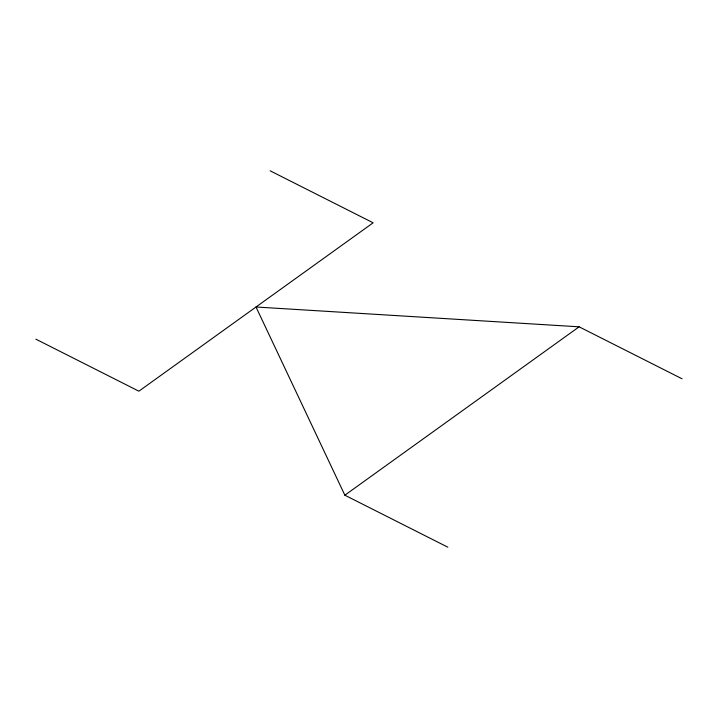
<?xml version="1.0" encoding="UTF-8"?>
<svg xmlns="http://www.w3.org/2000/svg" width="718" height="718" viewBox="0 0 718 718"><rect width="100%" height="100%" fill="white"/><g stroke="black" fill="none" stroke-linecap="round" stroke-linejoin="round"><path stroke-width="1.08" d="M579.112 326.816L256.012 306.999L344.864 495.196L579.112 326.816L682.1 378.817M270.147 170.803L373.136 222.804L138.888 391.184L35.9 339.183M344.864 495.196L447.852 547.197"/></g></svg>
